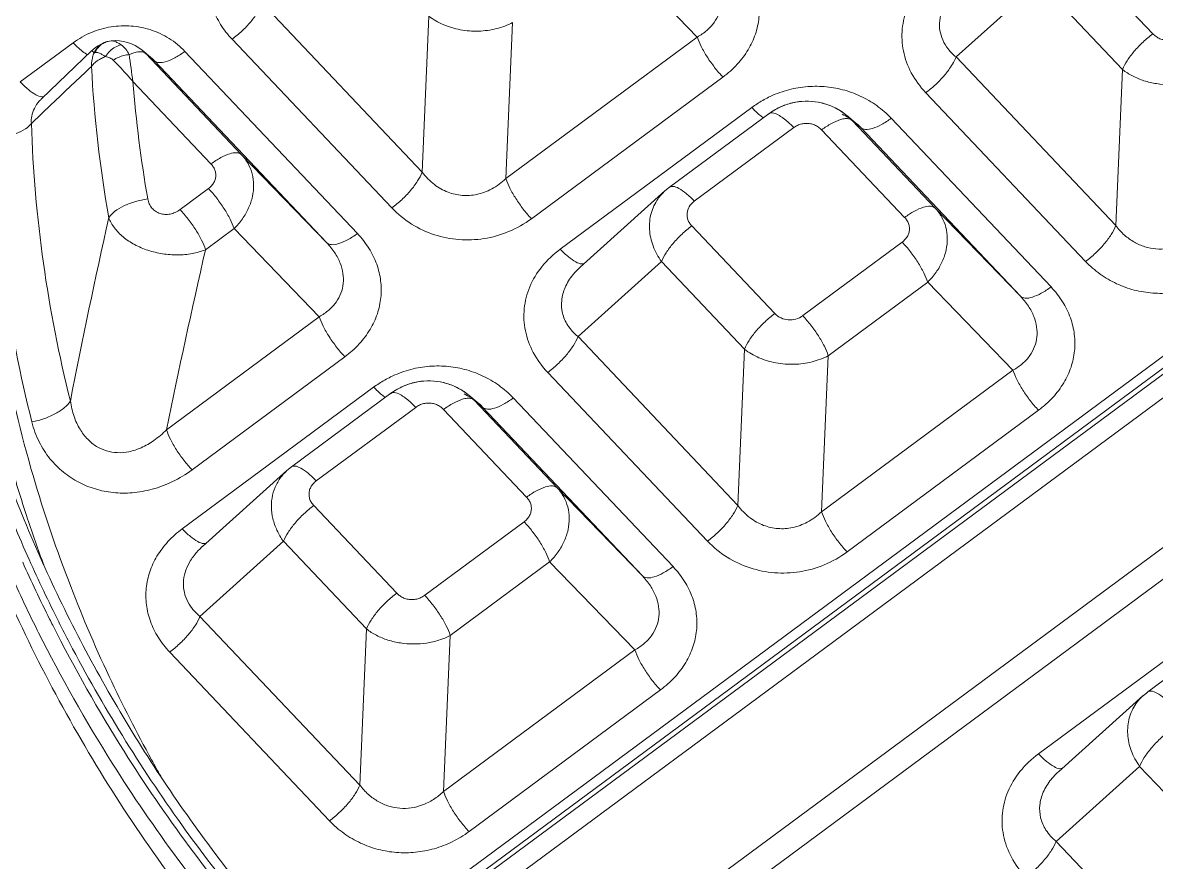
# Model space of a CAD drawing. Header units: millimetres. Extents: x 5536 to 6151, y 463 to 893.
# Drawn here: x 6020.47 to 6047.52, y 816.15 to 836.18 of the extents above; entities that cross this region are included whole.
import ezdxf

# ---------------------------------------------------------------- set-up
doc = ezdxf.new("R2010")
doc.units = ezdxf.units.MM
doc.header["$LTSCALE"] = 0.2
doc.layers.get('0').update_dxf_attribs({"lineweight": 18})

msp = doc.modelspace()

# ---------------------------------------------------------------- linework, layer by layer
for p, q in [((6034.531, 837.941), (6036.565, 835.841)), ((6045.453, 838.008), (6047.434, 835.917)), ((6044.731, 837.155), (6042.739, 835.365)), ((6046.712, 835.064), (6044.731, 837.155)), ((6030.001, 832.616), (6026.189, 836.641)), ((6030.162, 836.34), (6030.001, 832.616)), ((6058.645, 836.055), (6027.558, 813.053)), ((6058.424, 836.18), (6027.758, 813.49)), ((6032.159, 836.186), (6031.999, 832.462)), ((6029.279, 831.763), (6025.466, 835.788)), ((6027.636, 812.971), (6058.723, 835.973)), ((6036.565, 835.841), (6031.999, 832.462)), ((6020.413, 834.769), (6021.676, 835.703)), ((6022.12, 835.517), (6020.92, 834.364)), ((6022.14, 835.536), (6022.12, 835.517)), ((6022.203, 835.588), (6022.14, 835.536)), ((6022.415, 835.707), (6022.341, 835.674)), ((6022.457, 835.722), (6022.415, 835.707)), ((6022.459, 835.722), (6022.457, 835.722)), ((6022.508, 835.736), (6022.507, 835.736)), ((6023.32, 835.525), (6023.522, 835.359)), ((6024.339, 835.498), (6028.455, 831.153)), ((6058.961, 835.578), (6028.318, 812.905)), ((6025.692, 833.033), (6023.408, 835.444)), ((6023.61, 835.277), (6023.521, 835.351)), ((6027.726, 830.932), (6023.61, 835.277)), ((6042.739, 835.365), (6046.551, 831.34)), ((6046.551, 831.34), (6046.712, 835.064)), ((6024.962, 832.812), (6023.099, 834.779)), ((6037.175, 834.885), (6032.608, 831.506)), ((6045.829, 830.487), (6042.016, 834.512)), ((6020.677, 833.78), (6021.159, 834.238)), ((6037.863, 834.159), (6033.296, 830.78)), ((6038.276, 834.013), (6035.904, 832.258)), ((6040.118, 833.979), (6040.019, 834.053)), ((6040.13, 833.97), (6040.118, 833.979)), ((6040.13, 833.97), (6040.331, 833.804)), ((6045.005, 829.877), (6041.192, 833.902)), ((6038.866, 833.678), (6036.494, 831.923)), ((6041.512, 831.536), (6039.532, 833.627)), ((6042.242, 831.757), (6040.261, 833.848)), ((6040.335, 833.801), (6040.316, 833.816)), ((6040.328, 833.792), (6040.463, 833.681)), ((6044.276, 829.656), (6040.463, 833.681)), ((6025.692, 833.033), (6027.726, 830.932)), ((6035.904, 832.258), (6035.793, 832.167)), ((6024.224, 831.722), (6024.903, 832.224)), ((6035.794, 832.168), (6033.774, 830.353)), ((6058.87, 831.947), (6030.24, 810.763)), ((6042.242, 831.757), (6044.276, 829.656)), ((6025.512, 831.268), (6024.833, 830.766)), ((6025.512, 831.268), (6027.546, 829.167)), ((6059.187, 831.42), (6030.706, 810.346)), ((6036.434, 831.334), (6038.414, 829.244)), ((6039.08, 829.192), (6041.453, 830.947)), ((6035.712, 830.481), (6033.719, 828.691)), ((6035.712, 830.481), (6037.692, 828.39)), ((6039.69, 828.236), (6042.062, 829.992)), ((6042.062, 829.992), (6044.096, 827.891)), ((6023.901, 826.47), (6027.546, 829.167)), ((6033.719, 828.691), (6037.532, 824.666)), ((6028.155, 828.211), (6024.51, 825.514)), ((6037.692, 828.39), (6037.532, 824.666)), ((6039.69, 828.236), (6039.53, 824.512)), ((6032.997, 827.838), (6036.809, 823.813)), ((6039.53, 824.512), (6044.096, 827.891)), ((6024.277, 824.106), (6028.843, 827.485)), ((6031.099, 827.306), (6031, 827.379)), ((6029.257, 827.34), (6026.885, 825.584)), ((6029.257, 827.34), (6029.257, 827.34)), ((6031.111, 827.296), (6031.099, 827.306)), ((6031.111, 827.296), (6031.312, 827.13)), ((6033.222, 825.083), (6031.242, 827.174)), ((6031.315, 827.127), (6031.297, 827.142)), ((6031.309, 827.119), (6031.444, 827.007)), ((6035.986, 823.203), (6032.173, 827.228)), ((6029.847, 827.004), (6027.474, 825.249)), ((6032.493, 824.862), (6030.512, 826.953)), ((6035.256, 822.982), (6031.444, 827.007)), ((6040.139, 823.556), (6044.705, 826.935)), ((6026.774, 825.494), (6024.759, 823.683)), ((6026.885, 825.584), (6026.774, 825.494)), ((6033.222, 825.083), (6035.256, 822.982)), ((6027.414, 824.661), (6029.395, 822.57)), ((6030.061, 822.519), (6032.433, 824.274)), ((6026.692, 823.808), (6024.7, 822.017)), ((6026.692, 823.808), (6028.673, 821.717)), ((6033.042, 823.318), (6030.67, 821.563)), ((6033.042, 823.318), (6035.077, 821.217)), ((6024.7, 822.017), (6028.512, 817.992)), ((6044.704, 818.737), (6049.271, 822.115)), ((6049.684, 821.97), (6047.312, 820.215)), ((6028.673, 821.717), (6028.512, 817.992)), ((6020.817, 821.691), (6020.848, 821.627)), ((6030.67, 821.563), (6030.51, 817.838)), ((6023.977, 821.164), (6027.79, 817.139)), ((6030.51, 817.838), (6035.077, 821.217)), ((6035.686, 820.261), (6031.119, 816.883)), ((6045.182, 818.31), (6047.203, 820.126)), ((6047.119, 818.438), (6045.127, 816.648)), ((6049.1, 816.347), (6047.119, 818.438)), ((6048.94, 812.623), (6045.127, 816.648))]:
    msp.add_line(p, q)
for points in [[(6022.341, 835.674), (6022.271, 835.634), (6022.203, 835.588)], [(6022.508, 835.736), (6022.495, 835.733), (6022.478, 835.728), (6022.461, 835.723)], [(6040.019, 834.053), (6039.889, 834.132), (6039.751, 834.197), (6039.606, 834.248), (6039.457, 834.284), (6039.305, 834.305), (6039.151, 834.31), (6038.997, 834.3), (6038.846, 834.274), (6038.697, 834.232), (6038.554, 834.176), (6038.416, 834.105), (6038.276, 834.013)], [(6031, 827.379), (6030.869, 827.458), (6030.731, 827.524), (6030.587, 827.575), (6030.438, 827.611), (6030.285, 827.632), (6030.132, 827.637), (6029.978, 827.626), (6029.826, 827.6), (6029.678, 827.559), (6029.534, 827.502), (6029.397, 827.432), (6029.257, 827.34)], [(6047.312, 820.215), (6047.288, 820.196), (6047.201, 820.124)]]:
    msp.add_lwpolyline(points)
for centre, radius, start, end in [((6022.641, 835.271), 0.489, 149.554, 156.0094), ((6022.606, 835.274), 0.472, 108.3678, 123.5388), ((6022.615, 835.294), 0.455, 103.7259, 109.5222), ((6022.638, 835.199), 0.553, 95.8749, 103.6683), ((6022.684, 834.754), 1, 50.5082, 95.8851), ((6022.688, 834.758), 0.994, 43.5941, 50.5196), ((6022.953, 837.372), 2.331, 305.0016, 306.5057), ((6022.633, 836.425), 1.183, 237.167, 238.5056), ((6022.962, 835.151), 0.85, 158.4021, 162.0599), ((6022.915, 834.215), 1.252, 112.1142, 114.5962), ((6021.882, 834.594), 0.961, 54.2753, 56.7667), ((6023.448, 834.445), 1.07, 110.6506, 114.1171), ((5728.211, 794.496), 297.627, 7.7787, 7.90368), ((6022.93, 834.634), 0.936, 47.604, 51.8138), ((6022.939, 834.644), 0.923, 43.3222, 47.6086), ((6052.196, 836.743), 30.128, 183.0482, 189.9647), ((6052.421, 837.065), 29.41, 184.4578, 189.963), ((6039.397, 832.085), 2.579, 122.9786, 126.4908), ((6039.831, 836.019), 2.708, 223.3973, 225.3913), ((6039.403, 832.075), 2.591, 119.5214, 122.98), ((6039.414, 832.678), 1.453, 58.0692, 65.1893), ((6039.187, 832.826), 1.482, 51.07, 55.6319), ((6039.189, 832.829), 1.479, 43.5469, 50.493), ((6051.979, 834.8), 31.319, 181.8675, 194.1296), ((6039.438, 832.713), 1.41, 43.3748, 50.5115), ((6051.779, 834.482), 32.061, 181.8676, 194.1296), ((6191.646, 793.862), 173.267, 167.44356, 168.9217), ((6192.052, 792.226), 171.603, 167.0212, 168.48892), ((6030.384, 825.401), 2.591, 119.5214, 122.98), ((6030.377, 825.411), 2.579, 122.9786, 126.4908), ((6030.811, 829.346), 2.708, 223.3973, 225.3913), ((6030.167, 826.153), 1.482, 51.07, 55.6319), ((6030.394, 826.004), 1.453, 58.0692, 65.1893), ((6030.17, 826.155), 1.479, 43.5469, 50.493), ((6030.419, 826.039), 1.41, 43.3748, 50.5115), ((6052.791, 837.757), 35.238, 202.6043, 204.0902), ((6052.519, 834.919), 33.637, 198.3165, 200.3117), ((6025.937, 822.367), 1.767, 131.9593, 133.5252), ((6053.07, 837.883), 35.543, 204.0918, 206.7693), ((6052.914, 837.713), 35.874, 203.9501, 206.5279), ((6052.984, 837.861), 35.622, 204.1097, 206.5252), ((6053.22, 837.977), 35.885, 206.5225, 206.7848)]:
    msp.add_arc(centre, radius, start, end)
for points, knots in [([(6108.225, 835.526), (6108.412, 837.362), (6108.528, 841.226), (6107.83, 847.077), (6106.189, 852.945), (6103.658, 858.552), (6100.301, 863.77), (6096.223, 868.483), (6091.547, 872.602), (6086.445, 876.045), (6081.166, 878.748), (6075.993, 880.714), (6071.101, 882.044), (6066.49, 882.875), (6062.018, 883.313), (6057.467, 883.399), (6052.563, 883.09), (6047.091, 882.238), (6041.137, 880.651), (6037.112, 879.044), (6035.107, 878.092)], [0, 0, 0, 0, 13859.603902, 28910.102045, 44075.168964, 59427.452608, 74927.339082, 90495.704952, 106076.828688, 121577.828049, 136593.485856, 150506.594999, 163050.09114, 174607.326792, 185642.871548, 196751.141932, 208755.832404, 222488.040392, 238266.522015, 254927.820591, 254927.820591, 254927.820591, 254927.820591]), ([(6020.586, 824.348), (6020.459, 824.732), (6020.016, 826.156), (6019.385, 828.798), (6018.92, 832.388), (6018.873, 836.254), (6019.305, 840.176), (6020.182, 843.923), (6021.388, 847.305), (6022.776, 850.232), (6024.226, 852.711), (6025.675, 854.811), (6027.094, 856.605), (6028.48, 858.165), (6029.847, 859.55), (6031.225, 860.818), (6032.168, 861.608), (6032.647, 861.992)], [0, 0, 0, 0, 6123.383947, 22563.479748, 41033.162655, 60789.885477, 80933.148311, 100593.190777, 118890.54767, 135171.339305, 149547.707864, 162305.89561, 173740.713065, 184155.416095, 193862.960245, 203185.29649, 212474.711453, 212474.711453, 212474.711453, 212474.711453]), ([(6023.764, 818.203), (6023.69, 818.332), (6023.255, 819.112), (6022.471, 820.649), (6021.488, 822.965), (6020.589, 825.658), (6019.857, 828.776), (6019.412, 832.288), (6019.371, 836.063), (6019.792, 839.891), (6020.643, 843.551), (6021.813, 846.863), (6023.163, 849.737), (6024.577, 852.177), (6025.991, 854.246), (6027.378, 856.017), (6028.733, 857.556), (6030.067, 858.922), (6031.408, 860.17), (6032.325, 860.947), (6032.789, 861.324)], [0, 0, 0, 0, 2355.796814, 14105.274735, 27242.613265, 42077.718048, 58913.341542, 77767.627866, 97903.416631, 118424.970176, 138464.698432, 157147.911506, 173822.445461, 188563.172798, 201657.391999, 213399.302705, 224089.289752, 234037.377678, 243562.628101, 253016.835491, 253016.835491, 253016.835491, 253016.835491]), ([(6021.473, 852.14), (6021.116, 851.412), (6020.117, 849.188), (6018.848, 845.327), (6018.005, 840.538), (6017.865, 835.694), (6018.428, 830.876), (6019.438, 827.091), (6020.249, 824.945), (6020.506, 824.321)], [0, 0, 0, 0, 8786.871751, 26408.62962, 43893.629274, 61316.910309, 78758.36106, 96296.544193, 103616.146473, 103616.146473, 103616.146473, 103616.146473]), ([(6021.858, 808.702), (6020.934, 809.565), (6018.573, 811.955), (6015.2, 816.215), (6012.077, 821.577), (6009.8, 827.267), (6008.411, 833.179), (6007.991, 838.522), (6008.152, 841.849), (6008.282, 843.163)], [0, 0, 0, 0, 10251.725743, 27198.902604, 43890.964612, 60370.992878, 76693.070757, 92931.70103, 103639.547776, 103639.547776, 103639.547776, 103639.547776]), ([(6007.873, 841.483), (6007.675, 839.536), (6007.567, 835.605), (6008.276, 829.741), (6009.844, 824.01), (6012.244, 818.514), (6015.433, 813.345), (6019.355, 808.591), (6023.942, 804.332), (6029.117, 800.641), (6034.79, 797.578), (6040.866, 795.194), (6047.241, 793.529), (6053.808, 792.611), (6060.456, 792.455), (6067.073, 793.064), (6073.547, 794.426), (6077.718, 795.83), (6079.744, 796.65)], [0, 0, 0, 0, 13127.557086, 26271.787669, 39492.570786, 52844.310567, 66372.574552, 80107.448163, 94066.135326, 108247.986067, 122639.85449, 137213.198705, 151930.239714, 166743.337818, 181600.264062, 196445.8692, 211225.538733, 225889.094371, 225889.094371, 225889.094371, 225889.094371]), ([(6021.64, 808.474), (6020.723, 809.333), (6018.361, 811.726), (6014.981, 815.997), (6011.844, 821.386), (6009.557, 827.106), (6008.163, 833.048), (6007.784, 837.883), (6007.864, 840.689), (6007.91, 841.48)], [0, 0, 0, 0, 10588.860341, 28293.314934, 45731.233051, 62947.650269, 79999.106286, 96963.483979, 103636.363103, 103636.363103, 103636.363103, 103636.363103]), ([(6017.254, 839.999), (6017.169, 839.164), (6016.998, 836.497), (6017.243, 831.969), (6018.435, 826.545), (6020.495, 821.328), (6023.374, 816.435), (6025.783, 813.475), (6027.094, 812.082)], [0, 0, 0, 0, 7404.243578, 23557.270604, 39811.109372, 56187.716763, 72827.648475, 89704.38157, 89704.38157, 89704.38157, 89704.38157]), ([(6025.466, 835.788), (6025.364, 835.896), (6025.183, 836.127), (6024.993, 836.512), (6024.896, 836.913), (6024.891, 837.316), (6024.978, 837.711), (6025.154, 838.09), (6025.418, 838.439), (6025.643, 838.639), (6025.766, 838.73)], [0, 0, 0, 0, 15542.099856, 30293.649079, 44326.409399, 58060.854476, 71871.158496, 86119.514231, 101198.187174, 117117.400781, 117117.400781, 117117.400781, 117117.400781]), ([(6037.474, 837.827), (6037.577, 837.718), (6037.758, 837.487), (6037.948, 837.102), (6038.045, 836.702), (6038.05, 836.299), (6037.963, 835.903), (6037.786, 835.524), (6037.522, 835.175), (6037.298, 834.976), (6037.175, 834.885)], [0, 0, 0, 0, 15577.292812, 30362.244898, 44426.780481, 58192.325328, 72033.900889, 86314.520074, 101427.336603, 117382.597091, 117382.597091, 117382.597091, 117382.597091]), ([(6036.745, 837.606), (6036.815, 837.533), (6036.938, 837.381), (6037.069, 837.132), (6037.14, 836.881), (6037.147, 836.634), (6037.092, 836.398), (6036.974, 836.18), (6036.796, 835.987), (6036.647, 835.886), (6036.565, 835.841)], [0, 0, 0, 0, 17002.143071, 32639.487991, 46967.705362, 60484.435727, 73719.160164, 87254.837521, 101722.488003, 117368.487624, 117368.487624, 117368.487624, 117368.487624]), ([(6042.016, 834.512), (6041.881, 834.655), (6041.652, 834.965), (6041.457, 835.495), (6041.429, 836.039), (6041.566, 836.57), (6041.865, 837.062), (6042.152, 837.333), (6042.316, 837.453)], [0, 0, 0, 0, 15786.565718, 30490.82901, 44617.559483, 58838.347544, 73820.203786, 90105.703307, 90105.703307, 90105.703307, 90105.703307]), ([(6042.76, 836.995), (6042.735, 836.972), (6042.645, 836.882), (6042.512, 836.712), (6042.395, 836.476), (6042.339, 836.235), (6042.344, 835.995), (6042.414, 835.762), (6042.546, 835.545), (6042.669, 835.421), (6042.739, 835.365)], [0, 0, 0, 0, 6261.271513, 24012.390145, 40247.852354, 55450.880033, 70153.652268, 84981.102828, 100651.904899, 117485.932865, 117485.932865, 117485.932865, 117485.932865]), ([(6026.189, 836.641), (6026.16, 836.567), (6026.076, 836.415), (6025.91, 836.195), (6025.704, 835.979), (6025.548, 835.848), (6025.466, 835.788)], [0, 0, 0, 0, 13108.151346, 28736.462747, 45687.736843, 62572.757694, 62572.757694, 62572.757694, 62572.757694]), ([(6032.159, 836.186), (6032.038, 836.122), (6031.77, 836.023), (6031.344, 835.967), (6030.911, 836), (6030.506, 836.12), (6030.266, 836.258), (6030.162, 836.34)], [0, 0, 0, 0, 15031.359117, 30814.376302, 46722.991587, 62153.518916, 76677.832125, 76677.832125, 76677.832125, 76677.832125]), ([(6021.676, 835.703), (6021.809, 835.802), (6022.099, 835.966), (6022.573, 836.101), (6023.059, 836.121), (6023.533, 836.028), (6023.975, 835.823), (6024.228, 835.616), (6024.339, 835.498)], [0, 0, 0, 0, 15355.169424, 30462.811158, 45217.619376, 59917.991753, 74804.104985, 89808.311224, 89808.311224, 89808.311224, 89808.311224]), ([(6036.566, 835.841), (6036.59, 835.763), (6036.662, 835.6), (6036.801, 835.357), (6036.974, 835.112), (6037.106, 834.958), (6037.175, 834.885)], [0, 0, 0, 0, 13419.368999, 29248.548532, 46161.755877, 62695.509179, 62695.509179, 62695.509179, 62695.509179]), ([(6047.434, 835.917), (6047.352, 835.857), (6047.196, 835.725), (6046.99, 835.51), (6046.824, 835.29), (6046.74, 835.138), (6046.712, 835.064)], [0, 0, 0, 0, 16948.137032, 33962.968246, 49650.029398, 62807.512113, 62807.512113, 62807.512113, 62807.512113]), ([(6047.434, 835.917), (6047.457, 835.892), (6047.51, 835.847), (6047.602, 835.798), (6047.702, 835.769), (6047.807, 835.761), (6047.911, 835.775), (6048.011, 835.809), (6048.072, 835.845), (6048.1, 835.866)], [0, 0, 0, 0, 14711.754756, 29478.183911, 44309.840423, 59220.371979, 74205.295242, 89245.620473, 104296.857668, 104296.857668, 104296.857668, 104296.857668]), ([(6021.992, 835.431), (6021.95, 835.458), (6021.887, 835.505), (6021.828, 835.556), (6021.807, 835.574)], [0, 0, 0, 0, 22558.526289, 35262.379662, 35262.379662, 35262.379662, 35262.379662]), ([(6022.122, 835.51), (6022.128, 835.512), (6022.149, 835.491), (6022.161, 835.477), (6022.172, 835.464)], [0, 0, 0, 0, 9595.345443, 35264.245234, 35264.245234, 35264.245234, 35264.245234]), ([(6022.345, 835.667), (6022.315, 835.647), (6022.246, 835.589), (6022.195, 835.513), (6022.172, 835.464)], [0, 0, 0, 0, 14071.324879, 35264.446132, 35264.446132, 35264.446132, 35264.446132]), ([(6022.324, 835.643), (6022.31, 835.632), (6022.271, 835.594), (6022.238, 835.55), (6022.219, 835.519)], [0, 0, 0, 0, 11701.24191, 35264.702834, 35264.702834, 35264.702834, 35264.702834]), ([(6022.463, 835.723), (6022.446, 835.717), (6022.397, 835.696), (6022.352, 835.666), (6022.324, 835.643)], [0, 0, 0, 0, 11732.817334, 35265.262212, 35265.262212, 35265.262212, 35265.262212]), ([(6022.817, 835.651), (6022.769, 835.642), (6022.672, 835.604), (6022.544, 835.508), (6022.474, 835.422), (6022.444, 835.375)], [0, 0, 0, 0, 15177.50066, 31860.418465, 49294.845724, 49294.845724, 49294.845724, 49294.845724]), ([(6022.817, 835.651), (6022.858, 835.622), (6022.933, 835.552), (6022.989, 835.467), (6023.011, 835.422)], [0, 0, 0, 0, 17692.825255, 35268.571415, 35268.571415, 35268.571415, 35268.571415]), ([(6022.154, 835.413), (6022.143, 835.378), (6022.12, 835.289), (6022.111, 835.197), (6022.111, 835.141)], [0, 0, 0, 0, 13977.801277, 35264.316571, 35264.316571, 35264.316571, 35264.316571]), ([(6022.394, 835.353), (6022.363, 835.339), (6022.292, 835.303), (6022.193, 835.235), (6022.134, 835.173), (6022.111, 835.141)], [0, 0, 0, 0, 14141.471107, 33085.193165, 49292.750056, 49292.750056, 49292.750056, 49292.750056]), ([(6022.194, 835.47), (6022.215, 835.475), (6022.27, 835.471), (6022.341, 835.44), (6022.388, 835.412), (6022.409, 835.398)], [0, 0, 0, 0, 14061.48711, 33317.353795, 49292.84781, 49292.84781, 49292.84781, 49292.84781]), ([(6022.444, 835.375), (6022.481, 835.368), (6022.548, 835.349), (6022.607, 835.311), (6022.63, 835.289)], [0, 0, 0, 0, 19180.523853, 35266.889208, 35266.889208, 35266.889208, 35266.889208]), ([(6023.011, 835.422), (6022.968, 835.419), (6022.879, 835.404), (6022.751, 835.359), (6022.669, 835.315), (6022.63, 835.289)], [0, 0, 0, 0, 15654.150177, 32374.206722, 49297.290678, 49297.290678, 49297.290678, 49297.290678]), ([(6022.63, 835.289), (6022.679, 835.24), (6022.782, 835.135), (6022.938, 834.965), (6023.045, 834.843), (6023.099, 834.779)], [0, 0, 0, 0, 14831.736826, 31278.546997, 49297.506525, 49297.506525, 49297.506525, 49297.506525]), ([(6023.408, 835.444), (6023.384, 835.468), (6023.305, 835.499), (6023.225, 835.49), (6023.181, 835.48)], [0, 0, 0, 0, 15074.343847, 35271.306554, 35271.306554, 35271.306554, 35271.306554]), ([(6023.674, 835.24), (6023.687, 835.236), (6023.753, 835.223), (6023.893, 835.248), (6024.086, 835.33), (6024.219, 835.413), (6024.29, 835.462)], [0, 0, 0, 0, 3925.5486, 18730.092591, 38552.152926, 62556.085672, 62556.085672, 62556.085672, 62556.085672]), ([(6042.585, 835.088), (6042.617, 835.135), (6042.674, 835.224), (6042.721, 835.319), (6042.739, 835.365)], [0, 0, 0, 0, 18913.668904, 35391.798284, 35391.798284, 35391.798284, 35391.798284]), ([(6021.159, 834.238), (6021.318, 834.389), (6021.635, 834.69), (6021.953, 834.991), (6022.111, 835.141)], [0, 0, 0, 0, 17699.938528, 35261.875468, 35261.875468, 35261.875468, 35261.875468]), ([(6042.016, 834.512), (6042.09, 834.566), (6042.231, 834.683), (6042.422, 834.876), (6042.535, 835.017), (6042.585, 835.088)], [0, 0, 0, 0, 16679.798402, 33544.260841, 49465.813945, 49465.813945, 49465.813945, 49465.813945]), ([(6046.712, 835.064), (6046.785, 835.006), (6046.949, 834.902), (6047.223, 834.79), (6047.522, 834.721), (6047.832, 834.697), (6048.142, 834.72), (6048.438, 834.788), (6048.623, 834.865), (6048.709, 834.91)], [0, 0, 0, 0, 13941.65153, 28629.357231, 43844.962406, 59314.780003, 74739.554625, 89823.28952, 104294.64439, 104294.64439, 104294.64439, 104294.64439]), ([(6020.784, 834.463), (6020.722, 834.499), (6020.59, 834.592), (6020.475, 834.704), (6020.413, 834.769)], [0, 0, 0, 0, 15652.212929, 35256.516457, 35256.516457, 35256.516457, 35256.516457]), ([(6008.935, 834.441), (6009.05, 833.524), (6009.465, 830.947), (6010.612, 826.622), (6012.717, 821.52), (6015.684, 816.45), (6019.478, 811.643), (6024.035, 807.261), (6029.274, 803.427), (6035.082, 800.248), (6041.328, 797.798), (6047.887, 796.125), (6054.643, 795.255), (6061.473, 795.206), (6068.243, 795.976), (6072.655, 797.03), (6074.809, 797.687)], [0, 0, 0, 0, 6449.194997, 18202.704763, 31140.65271, 44851.238716, 59064.142531, 73742.2509, 88840.293917, 104242.039161, 119823.080497, 135540.806701, 151367.170835, 167243.23423, 183095.799595, 198810.42317, 198810.42317, 198810.42317, 198810.42317]), ([(6009.076, 834.46), (6009.324, 832.446), (6010.141, 828.432), (6012.287, 822.644), (6015.315, 817.176), (6019.164, 812.135), (6023.76, 807.615), (6029.014, 803.7), (6034.826, 800.462), (6041.086, 797.962), (6047.676, 796.246), (6054.471, 795.345), (6061.345, 795.277), (6068.017, 796.025), (6072.322, 797.034), (6074.358, 797.638)], [0, 0, 0, 0, 13318.111137, 26751.914543, 40357.154746, 54174.443117, 68227.584312, 82520.931532, 97041.802749, 111760.749273, 126634.621657, 141610.450302, 156628.202443, 171625.488965, 185564.625875, 185564.625875, 185564.625875, 185564.625875]), ([(6020.982, 834.424), (6020.964, 834.417), (6020.893, 834.409), (6020.827, 834.439), (6020.784, 834.463)], [0, 0, 0, 0, 9871.119131, 35259.082237, 35259.082237, 35259.082237, 35259.082237]), ([(6041.192, 833.902), (6041.087, 834.013), (6040.855, 834.215), (6040.461, 834.444), (6040.035, 834.597), (6039.591, 834.671), (6039.14, 834.666), (6038.69, 834.58), (6038.354, 834.452), (6038.172, 834.355), (6038.126, 834.33)], [0, 0, 0, 0, 16206.887084, 32252.049898, 48048.993682, 63790.369717, 79601.836995, 95599.738489, 111965.130539, 117441.198902, 117441.198902, 117441.198902, 117441.198902]), ([(6020.677, 833.78), (6020.671, 833.838), (6020.677, 833.963), (6020.743, 834.146), (6020.835, 834.278), (6020.901, 834.346), (6020.919, 834.363)], [0, 0, 0, 0, 16771.611521, 35436.017709, 55134.278352, 62526.467241, 62526.467241, 62526.467241, 62526.467241]), ([(6040.024, 834.05), (6039.938, 834.108), (6039.753, 834.208), (6039.452, 834.296), (6039.138, 834.32), (6038.826, 834.279), (6038.528, 834.175), (6038.347, 834.065), (6038.263, 834.002)], [0, 0, 0, 0, 14960.168407, 29923.705999, 44907.996234, 59926.451517, 74987.407324, 90082.171402, 90082.171402, 90082.171402, 90082.171402]), ([(6037.929, 834.091), (6037.97, 834.051), (6038.038, 833.988), (6038.112, 833.932), (6038.14, 833.912)], [0, 0, 0, 0, 22220.85034, 35366.019257, 35366.019257, 35366.019257, 35366.019257]), ([(6038.609, 833.91), (6038.572, 833.936), (6038.494, 833.988), (6038.384, 834.039), (6038.312, 834.03), (6038.292, 834.021)], [0, 0, 0, 0, 19352.263551, 40451.605654, 49435.661664, 49435.661664, 49435.661664, 49435.661664]), ([(6038.866, 833.678), (6038.805, 833.743), (6038.721, 833.824), (6038.63, 833.894), (6038.609, 833.91)], [0, 0, 0, 0, 27378.133719, 35370.418995, 35370.418995, 35370.418995, 35370.418995]), ([(6039.532, 833.627), (6039.607, 833.682), (6039.749, 833.776), (6039.925, 833.855), (6040.02, 833.882), (6040.041, 833.886)], [0, 0, 0, 0, 23983.135607, 43905.424726, 49447.479187, 49447.479187, 49447.479187, 49447.479187]), ([(6040.041, 833.886), (6040.076, 833.893), (6040.141, 833.9), (6040.206, 833.884), (6040.231, 833.87)], [0, 0, 0, 0, 19827.39763, 35379.451567, 35379.451567, 35379.451567, 35379.451567]), ([(6041.192, 833.902), (6041.118, 833.847), (6040.975, 833.753), (6040.767, 833.659), (6040.594, 833.62), (6040.491, 833.652), (6040.463, 833.681)], [0, 0, 0, 0, 21764.126375, 39842.868241, 53284.810768, 62747.594471, 62747.594471, 62747.594471, 62747.594471]), ([(6020.677, 833.78), (6020.639, 833.727), (6020.524, 833.63), (6020.305, 833.528), (6020.034, 833.46), (6019.837, 833.44), (6019.735, 833.438)], [0, 0, 0, 0, 11809.680945, 26646.186825, 43927.229028, 62523.418488, 62523.418488, 62523.418488, 62523.418488]), ([(6039.532, 833.627), (6039.508, 833.651), (6039.456, 833.696), (6039.364, 833.745), (6039.264, 833.775), (6039.159, 833.783), (6039.055, 833.769), (6038.955, 833.735), (6038.894, 833.699), (6038.866, 833.678)], [0, 0, 0, 0, 14692.115724, 29438.832875, 44250.690305, 59141.317486, 74106.237067, 89126.48466, 104157.629648, 104157.629648, 104157.629648, 104157.629648]), ([(6024.962, 832.812), (6025.037, 832.867), (6025.18, 832.961), (6025.388, 833.055), (6025.561, 833.093), (6025.663, 833.062), (6025.692, 833.033)], [0, 0, 0, 0, 21706.083302, 39736.778303, 53143.103761, 62580.862319, 62580.862319, 62580.862319, 62580.862319]), ([(6024.903, 832.224), (6024.93, 832.244), (6024.98, 832.289), (6025.037, 832.37), (6025.071, 832.46), (6025.08, 832.553), (6025.065, 832.647), (6025.025, 832.735), (6024.985, 832.788), (6024.962, 832.812)], [0, 0, 0, 0, 15787.507808, 30824.541887, 45286.141797, 59481.199194, 73774.229884, 88506.598488, 103907.920972, 103907.920972, 103907.920972, 103907.920972]), ([(6025.512, 831.268), (6025.586, 831.34), (6025.718, 831.495), (6025.868, 831.755), (6025.96, 832.03), (6025.99, 832.308), (6025.955, 832.578), (6025.857, 832.826), (6025.752, 832.969), (6025.692, 833.033)], [0, 0, 0, 0, 16347.877266, 32170.346188, 47380.403183, 61996.155077, 76140.120231, 90026.377384, 103921.078251, 103921.078251, 103921.078251, 103921.078251]), ([(6030.001, 832.616), (6029.973, 832.542), (6029.889, 832.39), (6029.723, 832.17), (6029.517, 831.954), (6029.361, 831.823), (6029.279, 831.763)], [0, 0, 0, 0, 13120.678931, 28763.863513, 45731.165669, 62632.039739, 62632.039739, 62632.039739, 62632.039739]), ([(6030.001, 832.616), (6030.084, 832.505), (6030.27, 832.314), (6030.603, 832.125), (6030.956, 832.045), (6031.318, 832.07), (6031.681, 832.206), (6031.897, 832.365), (6031.999, 832.462)], [0, 0, 0, 0, 16356.665973, 31035.352487, 44767.044661, 58560.711713, 73382.438212, 89959.594695, 89959.594695, 89959.594695, 89959.594695]), ([(6031.999, 832.462), (6032.024, 832.384), (6032.095, 832.221), (6032.235, 831.978), (6032.408, 831.734), (6032.539, 831.579), (6032.608, 831.506)], [0, 0, 0, 0, 13411.658555, 29231.796123, 46135.443902, 62659.963981, 62659.963981, 62659.963981, 62659.963981]), ([(6036.494, 831.923), (6036.432, 831.988), (6036.316, 832.1), (6036.146, 832.222), (6036.008, 832.287), (6035.926, 832.273), (6035.904, 832.258)], [0, 0, 0, 0, 23654.377616, 42540.286173, 55618.741675, 62703.732993, 62703.732993, 62703.732993, 62703.732993]), ([(6024.903, 832.224), (6024.972, 832.151), (6025.103, 831.996), (6025.276, 831.752), (6025.416, 831.509), (6025.487, 831.345), (6025.512, 831.268)], [0, 0, 0, 0, 16504.205697, 33387.241923, 49188.260485, 62583.833119, 62583.833119, 62583.833119, 62583.833119]), ([(6035.712, 830.481), (6035.628, 830.596), (6035.493, 830.841), (6035.405, 831.242), (6035.442, 831.636), (6035.588, 831.951), (6035.73, 832.11), (6035.793, 832.167)], [0, 0, 0, 0, 17651.149499, 34404.676877, 50424.279894, 66129.623147, 76758.63778, 76758.63778, 76758.63778, 76758.63778]), ([(6023.454, 831.976), (6023.352, 831.962), (6023.156, 831.921), (6022.889, 831.822), (6022.672, 831.696), (6022.56, 831.587), (6022.523, 831.53)], [0, 0, 0, 0, 18228.163576, 35440.952734, 50459.64352, 62559.258152, 62559.258152, 62559.258152, 62559.258152]), ([(6023.454, 831.976), (6023.461, 831.936), (6023.485, 831.858), (6023.549, 831.757), (6023.638, 831.678), (6023.745, 831.626), (6023.864, 831.603), (6023.989, 831.612), (6024.113, 831.651), (6024.188, 831.695), (6024.224, 831.722)], [0, 0, 0, 0, 14639.209327, 28819.820139, 42762.445244, 56752.704087, 71059.073021, 85866.879112, 101249.709538, 117141.066658, 117141.066658, 117141.066658, 117141.066658]), ([(6024.224, 831.722), (6024.293, 831.649), (6024.425, 831.494), (6024.598, 831.25), (6024.737, 831.007), (6024.809, 830.843), (6024.833, 830.766)], [0, 0, 0, 0, 16502.910053, 33384.566293, 49184.216934, 62578.552479, 62578.552479, 62578.552479, 62578.552479]), ([(6032.608, 831.506), (6032.44, 831.381), (6032.077, 831.176), (6031.482, 831.008), (6030.876, 830.984), (6030.285, 831.101), (6029.734, 831.357), (6029.418, 831.616), (6029.279, 831.763)], [0, 0, 0, 0, 15530.656199, 30605.306769, 45387.915112, 60081.390934, 74927.860157, 89967.635603, 89967.635603, 89967.635603, 89967.635603]), ([(6036.494, 831.923), (6036.446, 831.888), (6036.366, 831.804), (6036.309, 831.642), (6036.331, 831.473), (6036.394, 831.377), (6036.434, 831.334)], [0, 0, 0, 0, 16543.648768, 31569.818748, 46432.7261, 62708.095023, 62708.095023, 62708.095023, 62708.095023]), ([(6041.747, 831.687), (6041.815, 831.723), (6041.938, 831.779), (6042.111, 831.817), (6042.213, 831.785), (6042.242, 831.757)], [0, 0, 0, 0, 21823.285498, 38049.507937, 49472.412012, 49472.412012, 49472.412012, 49472.412012]), ([(6042.062, 829.992), (6042.136, 830.064), (6042.268, 830.219), (6042.418, 830.479), (6042.51, 830.754), (6042.54, 831.032), (6042.505, 831.302), (6042.407, 831.55), (6042.302, 831.693), (6042.242, 831.757)], [0, 0, 0, 0, 16396.554648, 32266.136497, 47521.4829, 62180.754611, 76366.834787, 90294.439606, 104230.513295, 104230.513295, 104230.513295, 104230.513295]), ([(6022.523, 831.53), (6022.555, 831.444), (6022.653, 831.273), (6022.867, 831.057), (6023.141, 830.877), (6023.459, 830.742), (6023.806, 830.659), (6024.162, 830.632), (6024.51, 830.663), (6024.731, 830.724), (6024.833, 830.766)], [0, 0, 0, 0, 12208.162947, 25560.751698, 40017.80222, 55330.09884, 71132.860121, 86998.545128, 102472.120026, 117132.625884, 117132.625884, 117132.625884, 117132.625884]), ([(6041.453, 830.947), (6041.48, 830.968), (6041.53, 831.013), (6041.587, 831.094), (6041.621, 831.183), (6041.63, 831.277), (6041.615, 831.37), (6041.575, 831.459), (6041.535, 831.512), (6041.512, 831.536)], [0, 0, 0, 0, 15834.521719, 30916.334859, 45421.000241, 59658.329359, 73993.923529, 88770.163912, 104217.350281, 104217.350281, 104217.350281, 104217.350281]), ([(6036.434, 831.334), (6036.352, 831.274), (6036.196, 831.143), (6035.99, 830.927), (6035.824, 830.707), (6035.74, 830.555), (6035.712, 830.481)], [0, 0, 0, 0, 16920.970037, 33908.447146, 49570.232241, 62706.512298, 62706.512298, 62706.512298, 62706.512298]), ([(6045.829, 830.487), (6045.911, 830.547), (6046.067, 830.678), (6046.273, 830.894), (6046.439, 831.113), (6046.523, 831.266), (6046.551, 831.34)], [0, 0, 0, 0, 16951.526549, 33969.543799, 49659.376604, 62819.133468, 62819.133468, 62819.133468, 62819.133468]), ([(6046.551, 831.34), (6046.612, 831.258), (6046.747, 831.111), (6046.983, 830.939), (6047.239, 830.827), (6047.507, 830.775), (6047.781, 830.785), (6048.053, 830.857), (6048.316, 830.99), (6048.474, 831.115), (6048.549, 831.186)], [0, 0, 0, 0, 15712.49961, 30599.141978, 44753.122797, 58579.314248, 72441.431999, 86701.430641, 101757.23497, 117628.155404, 117628.155404, 117628.155404, 117628.155404]), ([(6027.726, 830.932), (6027.795, 830.859), (6027.918, 830.707), (6028.05, 830.459), (6028.12, 830.207), (6028.128, 829.961), (6028.072, 829.725), (6027.954, 829.506), (6027.777, 829.314), (6027.627, 829.212), (6027.546, 829.167)], [0, 0, 0, 0, 16983.108388, 32602.946588, 46915.122873, 60416.720635, 73636.628194, 87157.151743, 101608.605034, 117237.088242, 117237.088242, 117237.088242, 117237.088242]), ([(6027.726, 830.932), (6027.754, 830.903), (6027.857, 830.872), (6028.03, 830.91), (6028.238, 831.004), (6028.38, 831.098), (6028.455, 831.153)], [0, 0, 0, 0, 9443.563017, 22858.125853, 40899.998739, 62619.708045, 62619.708045, 62619.708045, 62619.708045]), ([(6028.455, 831.153), (6028.558, 831.045), (6028.739, 830.814), (6028.928, 830.429), (6029.025, 830.028), (6029.03, 829.625), (6028.944, 829.229), (6028.767, 828.851), (6028.503, 828.501), (6028.278, 828.302), (6028.155, 828.211)], [0, 0, 0, 0, 15559.856333, 30328.258844, 44377.05125, 58127.187602, 71953.269557, 86217.903697, 101313.803657, 117251.204582, 117251.204582, 117251.204582, 117251.204582]), ([(6041.453, 830.947), (6041.521, 830.875), (6041.653, 830.72), (6041.826, 830.475), (6041.966, 830.233), (6042.037, 830.069), (6042.062, 829.992)], [0, 0, 0, 0, 16553.607359, 33487.179193, 49335.494585, 62771.163881, 62771.163881, 62771.163881, 62771.163881]), ([(6032.997, 827.838), (6032.862, 827.981), (6032.633, 828.291), (6032.438, 828.82), (6032.409, 829.365), (6032.547, 829.897), (6032.845, 830.388), (6033.133, 830.659), (6033.296, 830.78)], [0, 0, 0, 0, 15747.562174, 30451.42343, 44547.713332, 58760.80779, 73737.749633, 90004.928112, 90004.928112, 90004.928112, 90004.928112]), ([(6033.296, 830.78), (6033.358, 830.715), (6033.474, 830.602), (6033.644, 830.481), (6033.776, 830.419), (6033.846, 830.427), (6033.864, 830.434)], [0, 0, 0, 0, 24464.178914, 43996.363426, 57522.278226, 62682.266643, 62682.266643, 62682.266643, 62682.266643]), ([(6045.829, 830.487), (6045.934, 830.375), (6046.166, 830.174), (6046.56, 829.944), (6046.986, 829.791), (6047.43, 829.718), (6047.881, 829.723), (6048.331, 829.808), (6048.765, 829.974), (6049.033, 830.137), (6049.158, 830.23)], [0, 0, 0, 0, 14833.985924, 29519.947398, 43978.716713, 58386.62548, 72858.687992, 87501.391701, 102480.455475, 117626.77867, 117626.77867, 117626.77867, 117626.77867]), ([(6033.774, 830.353), (6033.711, 830.296), (6033.568, 830.148), (6033.401, 829.883), (6033.312, 829.564), (6033.332, 829.245), (6033.467, 828.938), (6033.625, 828.768), (6033.719, 828.691)], [0, 0, 0, 0, 12001.519014, 28787.873853, 43665.746446, 57898.642416, 72927.015795, 90017.96822, 90017.96822, 90017.96822, 90017.96822]), ([(6045.005, 829.877), (6044.93, 829.822), (6044.788, 829.728), (6044.58, 829.634), (6044.407, 829.595), (6044.304, 829.627), (6044.276, 829.656)], [0, 0, 0, 0, 21784.487612, 39880.311096, 53335.061415, 62806.909953, 62806.909953, 62806.909953, 62806.909953]), ([(6044.705, 826.935), (6044.829, 827.026), (6045.053, 827.226), (6045.317, 827.575), (6045.494, 827.954), (6045.58, 828.349), (6045.575, 828.752), (6045.478, 829.153), (6045.289, 829.538), (6045.108, 829.769), (6045.005, 829.877)], [0, 0, 0, 0, 16017.898382, 31149.23045, 45452.347407, 59316.584716, 73107.302514, 87198.379059, 102014.532591, 117607.119936, 117607.119936, 117607.119936, 117607.119936]), ([(6044.096, 827.891), (6044.178, 827.936), (6044.327, 828.038), (6044.505, 828.23), (6044.622, 828.449), (6044.677, 828.685), (6044.67, 828.931), (6044.6, 829.183), (6044.468, 829.431), (6044.345, 829.583), (6044.276, 829.656)], [0, 0, 0, 0, 15702.459808, 30190.880414, 43750.389402, 57009.086559, 70548.76863, 84901.904077, 100571.179442, 117591.546747, 117591.546747, 117591.546747, 117591.546747]), ([(6027.546, 829.167), (6027.571, 829.09), (6027.642, 828.926), (6027.782, 828.683), (6027.955, 828.439), (6028.087, 828.284), (6028.155, 828.211)], [0, 0, 0, 0, 13404.344547, 29215.801576, 46110.072731, 62625.314684, 62625.314684, 62625.314684, 62625.314684]), ([(6038.414, 829.244), (6038.333, 829.183), (6038.177, 829.052), (6037.97, 828.836), (6037.805, 828.617), (6037.721, 828.464), (6037.692, 828.39)], [0, 0, 0, 0, 16929.198501, 33925.016662, 49594.548464, 62737.328481, 62737.328481, 62737.328481, 62737.328481]), ([(6038.414, 829.244), (6038.456, 829.199), (6038.557, 829.127), (6038.735, 829.082), (6038.919, 829.1), (6039.031, 829.156), (6039.08, 829.192)], [0, 0, 0, 0, 15777.07445, 31195.865069, 46744.3212, 62744.83292, 62744.83292, 62744.83292, 62744.83292]), ([(6039.08, 829.192), (6039.149, 829.119), (6039.281, 828.965), (6039.454, 828.72), (6039.594, 828.477), (6039.665, 828.314), (6039.69, 828.236)], [0, 0, 0, 0, 16548.838203, 33477.476646, 49321.098239, 62752.710673, 62752.710673, 62752.710673, 62752.710673]), ([(6032.997, 827.838), (6033.078, 827.898), (6033.235, 828.03), (6033.441, 828.245), (6033.607, 828.465), (6033.691, 828.618), (6033.719, 828.691)], [0, 0, 0, 0, 16916.417523, 33899.324221, 49556.895567, 62689.641375, 62689.641375, 62689.641375, 62689.641375]), ([(6039.69, 828.236), (6039.568, 828.172), (6039.301, 828.074), (6038.875, 828.017), (6038.443, 828.05), (6038.038, 828.17), (6037.797, 828.308), (6037.692, 828.39)], [0, 0, 0, 0, 15077.970852, 30868.127746, 46745.02525, 62248.826595, 76817.161563, 76817.161563, 76817.161563, 76817.161563]), ([(6032.173, 827.228), (6032.068, 827.339), (6031.836, 827.541), (6031.441, 827.771), (6031.016, 827.923), (6030.572, 827.997), (6030.12, 827.992), (6029.671, 827.907), (6029.335, 827.778), (6029.152, 827.682), (6029.107, 827.656)], [0, 0, 0, 0, 16188.760087, 32215.976785, 47995.252082, 63719.021781, 79512.804327, 95492.812571, 111839.900334, 117309.843853, 117309.843853, 117309.843853, 117309.843853]), ([(6044.705, 826.935), (6044.636, 827.008), (6044.505, 827.163), (6044.332, 827.407), (6044.192, 827.65), (6044.121, 827.813), (6044.096, 827.891)], [0, 0, 0, 0, 16565.261036, 33510.568904, 49369.677215, 62814.355142, 62814.355142, 62814.355142, 62814.355142]), ([(6028.909, 827.418), (6028.951, 827.377), (6029.019, 827.315), (6029.092, 827.259), (6029.121, 827.239)], [0, 0, 0, 0, 22195.972254, 35326.42405, 35326.42405, 35326.42405, 35326.42405]), ([(6031.004, 827.376), (6030.918, 827.435), (6030.734, 827.534), (6030.432, 827.623), (6030.119, 827.647), (6029.806, 827.606), (6029.508, 827.501), (6029.327, 827.391), (6029.244, 827.328)], [0, 0, 0, 0, 14943.433682, 29890.232785, 44857.761311, 59859.416668, 74903.525005, 89981.403799, 89981.403799, 89981.403799, 89981.403799]), ([(6021.608, 827.155), (6021.571, 827.096), (6021.461, 826.981), (6021.247, 826.843), (6020.983, 826.729), (6020.789, 826.676), (6020.688, 826.656)], [0, 0, 0, 0, 12237.577912, 27340.69338, 44516.968797, 62562.479704, 62562.479704, 62562.479704, 62562.479704]), ([(6023.901, 826.47), (6023.809, 826.377), (6023.621, 826.214), (6023.317, 826.036), (6023.018, 825.937), (6022.733, 825.912), (6022.468, 825.955), (6022.224, 826.064), (6022.006, 826.24), (6021.821, 826.485), (6021.68, 826.795), (6021.626, 827.03), (6021.608, 827.155)], [0, 0, 0, 0, 18094.483044, 34129.813395, 48375.492568, 61215.638584, 73187.09192, 85088.94655, 97662.680393, 111474.526856, 126980.929554, 144448.995778, 144448.995778, 144448.995778, 144448.995778]), ([(6029.589, 827.236), (6029.553, 827.263), (6029.475, 827.315), (6029.365, 827.366), (6029.292, 827.356), (6029.273, 827.348)], [0, 0, 0, 0, 19329.635812, 40404.307417, 49377.858758, 49377.858758, 49377.858758, 49377.858758]), ([(6029.847, 827.004), (6029.785, 827.069), (6029.702, 827.15), (6029.611, 827.221), (6029.589, 827.236)], [0, 0, 0, 0, 27347.486204, 35330.824779, 35330.824779, 35330.824779, 35330.824779]), ([(6030.512, 826.953), (6030.587, 827.008), (6030.729, 827.102), (6030.905, 827.181), (6031, 827.208), (6031.021, 827.212)], [0, 0, 0, 0, 23955.101219, 43854.102769, 49389.679008, 49389.679008, 49389.679008, 49389.679008]), ([(6031.021, 827.212), (6031.057, 827.22), (6031.122, 827.226), (6031.186, 827.21), (6031.211, 827.197)], [0, 0, 0, 0, 19805.208661, 35339.858198, 35339.858198, 35339.858198, 35339.858198]), ([(6032.173, 827.228), (6032.098, 827.173), (6031.956, 827.079), (6031.747, 826.985), (6031.575, 826.947), (6031.472, 826.979), (6031.444, 827.007)], [0, 0, 0, 0, 21739.78592, 39798.30898, 53225.218376, 62677.41914, 62677.41914, 62677.41914, 62677.41914]), ([(6030.512, 826.953), (6030.489, 826.978), (6030.436, 827.023), (6030.345, 827.072), (6030.244, 827.101), (6030.14, 827.109), (6030.035, 827.096), (6029.935, 827.061), (6029.875, 827.025), (6029.847, 827.004)], [0, 0, 0, 0, 14675.334362, 29405.20777, 44200.147059, 59073.766128, 74021.592741, 89024.684169, 104038.660559, 104038.660559, 104038.660559, 104038.660559]), ([(6024.51, 825.514), (6024.364, 825.406), (6024.059, 825.221), (6023.574, 825.038), (6023.094, 824.953), (6022.634, 824.957), (6022.201, 825.043), (6021.797, 825.206), (6021.427, 825.449), (6021.103, 825.775), (6020.843, 826.181), (6020.729, 826.492), (6020.688, 826.656)], [0, 0, 0, 0, 16700.758029, 32401.099993, 47145.285327, 61026.483842, 74246.588909, 87301.92066, 100620.887964, 114452.432476, 129010.417782, 144447.748439, 144447.748439, 144447.748439, 144447.748439]), ([(6023.901, 826.47), (6023.926, 826.393), (6023.997, 826.229), (6024.137, 825.986), (6024.31, 825.742), (6024.441, 825.587), (6024.51, 825.514)], [0, 0, 0, 0, 13398.278201, 29202.576082, 46089.196848, 62596.960473, 62596.960473, 62596.960473, 62596.960473]), ([(6026.774, 825.494), (6026.737, 825.461), (6026.64, 825.361), (6026.512, 825.167), (6026.421, 824.908), (6026.393, 824.629), (6026.43, 824.343), (6026.529, 824.063), (6026.632, 823.89), (6026.692, 823.808)], [0, 0, 0, 0, 8305.08312, 23462.416832, 38686.459114, 54217.965217, 70235.704819, 86830.499424, 103980.846449, 103980.846449, 103980.846449, 103980.846449]), ([(6027.474, 825.249), (6027.413, 825.314), (6027.297, 825.427), (6027.126, 825.548), (6026.988, 825.613), (6026.907, 825.599), (6026.885, 825.584)], [0, 0, 0, 0, 23627.907564, 42492.682153, 55556.502423, 62633.565405, 62633.565405, 62633.565405, 62633.565405]), ([(6027.474, 825.249), (6027.447, 825.229), (6027.397, 825.184), (6027.34, 825.103), (6027.306, 825.013), (6027.297, 824.92), (6027.312, 824.826), (6027.351, 824.737), (6027.392, 824.685), (6027.414, 824.661)], [0, 0, 0, 0, 15801.427323, 30851.719241, 45326.069617, 59533.642504, 73839.275049, 88584.632856, 103999.534343, 103999.534343, 103999.534343, 103999.534343]), ([(6032.493, 824.862), (6032.568, 824.917), (6032.71, 825.011), (6032.918, 825.105), (6033.091, 825.144), (6033.194, 825.112), (6033.222, 825.083)], [0, 0, 0, 0, 21746.722608, 39811.175649, 53242.601152, 62698.029588, 62698.029588, 62698.029588, 62698.029588]), ([(6033.042, 823.318), (6033.116, 823.39), (6033.249, 823.545), (6033.399, 823.806), (6033.491, 824.081), (6033.52, 824.359), (6033.485, 824.628), (6033.387, 824.876), (6033.282, 825.019), (6033.222, 825.083)], [0, 0, 0, 0, 16377.847188, 32229.322823, 47467.263813, 62109.810192, 76279.704928, 90191.419207, 104111.592689, 104111.592689, 104111.592689, 104111.592689]), ([(6032.433, 824.274), (6032.461, 824.294), (6032.51, 824.339), (6032.567, 824.42), (6032.601, 824.51), (6032.611, 824.603), (6032.595, 824.697), (6032.556, 824.786), (6032.516, 824.838), (6032.493, 824.862)], [0, 0, 0, 0, 15816.451891, 30881.054181, 45369.167307, 59590.249275, 73909.484143, 88668.862373, 104098.420925, 104098.420925, 104098.420925, 104098.420925]), ([(6027.414, 824.661), (6027.333, 824.6), (6027.177, 824.469), (6026.97, 824.254), (6026.805, 824.034), (6026.721, 823.881), (6026.692, 823.808)], [0, 0, 0, 0, 16902.038616, 33870.5099, 49514.772364, 62636.355365, 62636.355365, 62636.355365, 62636.355365]), ([(6036.809, 823.813), (6036.891, 823.873), (6037.047, 824.005), (6037.254, 824.22), (6037.419, 824.44), (6037.503, 824.593), (6037.532, 824.666)], [0, 0, 0, 0, 16932.59848, 33931.613422, 49603.92696, 62748.989645, 62748.989645, 62748.989645, 62748.989645]), ([(6037.532, 824.666), (6037.615, 824.556), (6037.8, 824.364), (6038.134, 824.175), (6038.487, 824.095), (6038.849, 824.12), (6039.211, 824.256), (6039.428, 824.416), (6039.53, 824.512)], [0, 0, 0, 0, 16385.858288, 31100.337468, 44861.180021, 58669.066308, 73518.84834, 90127.92863, 90127.92863, 90127.92863, 90127.92863]), ([(6040.139, 823.556), (6040.07, 823.629), (6039.938, 823.784), (6039.765, 824.028), (6039.626, 824.271), (6039.554, 824.435), (6039.53, 824.512)], [0, 0, 0, 0, 16555.73147, 33491.421384, 49341.642496, 62778.849731, 62778.849731, 62778.849731, 62778.849731]), ([(6020.506, 824.321), (6021.067, 822.958), (6022.371, 820.286), (6024.723, 816.68), (6026.526, 814.502), (6027.425, 813.522)], [0, 0, 0, 0, 16917.801433, 34040.748584, 49317.94424, 49317.94424, 49317.94424, 49317.94424]), ([(6032.433, 824.274), (6032.502, 824.201), (6032.634, 824.046), (6032.807, 823.802), (6032.946, 823.559), (6033.018, 823.395), (6033.042, 823.318)], [0, 0, 0, 0, 16535.108933, 33449.757745, 49280.362864, 62701.017993, 62701.017993, 62701.017993, 62701.017993]), ([(6024.277, 824.106), (6024.154, 824.015), (6023.929, 823.816), (6023.665, 823.466), (6023.489, 823.088), (6023.402, 822.692), (6023.407, 822.289), (6023.504, 821.888), (6023.694, 821.504), (6023.875, 821.273), (6023.977, 821.164)], [0, 0, 0, 0, 15962.430247, 31041.364257, 45294.951169, 59111.178224, 72854.140352, 86896.421128, 101661.268027, 117199.860039, 117199.860039, 117199.860039, 117199.860039]), ([(6024.277, 824.106), (6024.338, 824.041), (6024.455, 823.929), (6024.625, 823.807), (6024.757, 823.746), (6024.827, 823.754), (6024.844, 823.76)], [0, 0, 0, 0, 24436.797842, 43947.12132, 57457.897487, 62612.110691, 62612.110691, 62612.110691, 62612.110691]), ([(6024.721, 823.648), (6024.697, 823.625), (6024.607, 823.535), (6024.474, 823.365), (6024.356, 823.129), (6024.3, 822.888), (6024.306, 822.647), (6024.375, 822.414), (6024.507, 822.197), (6024.631, 822.074), (6024.7, 822.017)], [0, 0, 0, 0, 6247.272665, 23958.703636, 40157.866864, 55326.903863, 69996.80388, 84791.103469, 100426.869017, 117223.259739, 117223.259739, 117223.259739, 117223.259739]), ([(6040.139, 823.556), (6039.971, 823.432), (6039.607, 823.226), (6039.013, 823.058), (6038.407, 823.034), (6037.815, 823.151), (6037.265, 823.407), (6036.949, 823.666), (6036.809, 823.813)], [0, 0, 0, 0, 15560.33322, 30658.235907, 45464.014376, 60186.236803, 75064.004546, 90135.994179, 90135.994179, 90135.994179, 90135.994179]), ([(6035.986, 823.203), (6035.911, 823.148), (6035.768, 823.054), (6035.56, 822.96), (6035.387, 822.922), (6035.285, 822.954), (6035.256, 822.982)], [0, 0, 0, 0, 21760.161113, 39835.777193, 53275.50274, 62736.774161, 62736.774161, 62736.774161, 62736.774161]), ([(6035.686, 820.261), (6035.809, 820.353), (6036.034, 820.552), (6036.298, 820.901), (6036.474, 821.28), (6036.561, 821.676), (6036.556, 822.079), (6036.459, 822.479), (6036.269, 822.864), (6036.088, 823.095), (6035.986, 823.203)], [0, 0, 0, 0, 16000.023867, 31114.470747, 45401.626727, 59250.392811, 73025.721424, 87101.073611, 101900.693666, 117475.881104, 117475.881104, 117475.881104, 117475.881104]), ([(6035.077, 821.217), (6035.158, 821.262), (6035.307, 821.364), (6035.485, 821.557), (6035.603, 821.775), (6035.658, 822.011), (6035.651, 822.258), (6035.58, 822.509), (6035.448, 822.757), (6035.326, 822.909), (6035.256, 822.982)], [0, 0, 0, 0, 15684.933629, 30157.183085, 43701.557738, 56945.456294, 70470.026156, 84807.141452, 100458.927677, 117460.297827, 117460.297827, 117460.297827, 117460.297827]), ([(6029.395, 822.57), (6029.313, 822.51), (6029.157, 822.378), (6028.951, 822.163), (6028.785, 821.943), (6028.701, 821.79), (6028.673, 821.717)], [0, 0, 0, 0, 16910.272728, 33887.090631, 49539.104887, 62667.192104, 62667.192104, 62667.192104, 62667.192104]), ([(6029.395, 822.57), (6029.419, 822.545), (6029.471, 822.5), (6029.563, 822.451), (6029.663, 822.422), (6029.768, 822.414), (6029.872, 822.427), (6029.972, 822.462), (6030.033, 822.498), (6030.061, 822.519)], [0, 0, 0, 0, 14678.19914, 29410.947986, 44208.775388, 59085.297943, 74036.042528, 89042.062716, 104058.969991, 104058.969991, 104058.969991, 104058.969991]), ([(6030.061, 822.519), (6030.13, 822.446), (6030.262, 822.291), (6030.434, 822.047), (6030.574, 821.804), (6030.645, 821.64), (6030.67, 821.563)], [0, 0, 0, 0, 16530.342946, 33440.061673, 49265.976179, 62682.577226, 62682.577226, 62682.577226, 62682.577226]), ([(6023.977, 821.164), (6024.059, 821.225), (6024.215, 821.356), (6024.421, 821.571), (6024.587, 821.791), (6024.671, 821.944), (6024.7, 822.017)], [0, 0, 0, 0, 16897.491727, 33861.39825, 49501.452185, 62619.505312, 62619.505312, 62619.505312, 62619.505312]), ([(6021.185, 821.806), (6021.704, 820.777), (6023.178, 818.177), (6025.257, 815.368), (6026.804, 813.629), (6027.14, 813.266)], [0, 0, 0, 0, 16333.44893, 42311.742116, 49333.006364, 49333.006364, 49333.006364, 49333.006364]), ([(6021.336, 821.874), (6021.418, 821.711), (6022.279, 820.037), (6024.106, 817.08), (6026.188, 814.533), (6027.26, 813.372)], [0, 0, 0, 0, 2605.883858, 26816.521108, 49328.126017, 49328.126017, 49328.126017, 49328.126017]), ([(6028.673, 821.717), (6028.746, 821.659), (6028.91, 821.555), (6029.185, 821.443), (6029.483, 821.374), (6029.794, 821.35), (6030.103, 821.373), (6030.399, 821.441), (6030.584, 821.517), (6030.67, 821.563)], [0, 0, 0, 0, 13909.855668, 28564.064023, 43744.967915, 59179.504455, 74569.100743, 89618.435098, 104056.786045, 104056.786045, 104056.786045, 104056.786045]), ([(6020.848, 821.627), (6021.383, 820.562), (6022.88, 817.913), (6025.066, 814.958), (6026.717, 813.121), (6027.144, 812.668)], [0, 0, 0, 0, 16059.25215, 40937.403116, 49330.817875, 49330.817875, 49330.817875, 49330.817875]), ([(6035.686, 820.261), (6035.617, 820.334), (6035.485, 820.489), (6035.313, 820.733), (6035.173, 820.976), (6035.102, 821.14), (6035.077, 821.217)], [0, 0, 0, 0, 16546.770205, 33473.163016, 49314.568736, 62744.23916, 62744.23916, 62744.23916, 62744.23916]), ([(6047.119, 818.438), (6047.036, 818.553), (6046.901, 818.799), (6046.813, 819.2), (6046.85, 819.594), (6046.996, 819.908), (6047.138, 820.067), (6047.201, 820.124)], [0, 0, 0, 0, 17709.30687, 34560.645707, 50587.070361, 66286.07188, 76969.878559, 76969.878559, 76969.878559, 76969.878559]), ([(6047.902, 819.88), (6047.84, 819.945), (6047.724, 820.057), (6047.553, 820.179), (6047.416, 820.243), (6047.334, 820.23), (6047.312, 820.215)], [0, 0, 0, 0, 23721.391499, 42660.716252, 55776.167173, 62881.328735, 62881.328735, 62881.328735, 62881.328735]), ([(6047.842, 819.291), (6047.76, 819.231), (6047.604, 819.1), (6047.398, 818.884), (6047.232, 818.664), (6047.148, 818.512), (6047.119, 818.438)], [0, 0, 0, 0, 16968.796646, 34004.344561, 49710.528741, 62884.134619, 62884.134619, 62884.134619, 62884.134619]), ([(6044.405, 815.795), (6044.269, 815.938), (6044.04, 816.248), (6043.846, 816.778), (6043.817, 817.322), (6043.955, 817.853), (6044.253, 818.345), (6044.541, 818.616), (6044.704, 818.737)], [0, 0, 0, 0, 15792.413201, 30544.620216, 44686.439253, 58928.121702, 73937.093927, 90260.106216, 90260.106216, 90260.106216, 90260.106216]), ([(6044.704, 818.737), (6044.766, 818.672), (6044.882, 818.559), (6045.052, 818.438), (6045.184, 818.376), (6045.254, 818.384), (6045.272, 818.391)], [0, 0, 0, 0, 24533.302227, 44120.862165, 57685.214904, 62859.891454, 62859.891454, 62859.891454, 62859.891454]), ([(6045.182, 818.31), (6045.119, 818.253), (6044.976, 818.105), (6044.809, 817.84), (6044.72, 817.521), (6044.74, 817.202), (6044.875, 816.895), (6045.033, 816.725), (6045.127, 816.648)], [0, 0, 0, 0, 12033.211401, 28867.163467, 43769.060962, 58047.106061, 73132.186119, 90273.134358, 90273.134358, 90273.134358, 90273.134358]), ([(6027.79, 817.139), (6027.872, 817.2), (6028.028, 817.331), (6028.234, 817.547), (6028.4, 817.766), (6028.484, 817.919), (6028.512, 817.992)], [0, 0, 0, 0, 16913.683183, 33893.708628, 49548.514734, 62678.893151, 62678.893151, 62678.893151, 62678.893151]), ([(6028.512, 817.992), (6028.574, 817.911), (6028.708, 817.763), (6028.944, 817.592), (6029.2, 817.48), (6029.468, 817.428), (6029.742, 817.438), (6030.015, 817.51), (6030.277, 817.643), (6030.436, 817.768), (6030.51, 817.838)], [0, 0, 0, 0, 15677.439154, 30530.863866, 44653.261872, 58448.601932, 72279.788117, 86507.967384, 101530.176589, 117365.683078, 117365.683078, 117365.683078, 117365.683078]), ([(6031.119, 816.883), (6031.05, 816.955), (6030.919, 817.11), (6030.746, 817.355), (6030.606, 817.598), (6030.535, 817.761), (6030.51, 817.838)], [0, 0, 0, 0, 16537.247148, 33454.028515, 49286.553001, 62708.757724, 62708.757724, 62708.757724, 62708.757724]), ([(6027.79, 817.139), (6027.895, 817.028), (6028.127, 816.827), (6028.521, 816.597), (6028.947, 816.444), (6029.391, 816.37), (6029.843, 816.376), (6030.292, 816.461), (6030.726, 816.627), (6030.994, 816.79), (6031.119, 816.883)], [0, 0, 0, 0, 14800.88975, 29454.085305, 43880.595594, 58256.358809, 72696.132636, 87306.166941, 102251.810857, 117364.341021, 117364.341021, 117364.341021, 117364.341021]), ([(6044.405, 815.795), (6044.486, 815.855), (6044.643, 815.987), (6044.849, 816.202), (6045.015, 816.422), (6045.098, 816.574), (6045.127, 816.648)], [0, 0, 0, 0, 16964.531221, 33995.608366, 49697.477796, 62867.315791, 62867.315791, 62867.315791, 62867.315791])]:
    msp.add_open_spline(points, degree=3, knots=knots)
for points in [[(6021.807, 835.574), (6021.761, 835.615), (6021.718, 835.659), (6021.676, 835.703)], [(6022.582, 835.749), (6022.599, 835.751), (6022.616, 835.748), (6022.633, 835.745)], [(6022.633, 835.745), (6022.663, 835.738), (6022.691, 835.726), (6022.718, 835.713)], [(6022.718, 835.713), (6022.752, 835.695), (6022.785, 835.674), (6022.817, 835.651)], [(6022.172, 835.464), (6022.18, 835.466), (6022.187, 835.468), (6022.194, 835.47)], [(6023.181, 835.48), (6023.143, 835.471), (6023.107, 835.46), (6023.071, 835.447)], [(6023.61, 835.277), (6023.627, 835.26), (6023.65, 835.248), (6023.674, 835.24)], [(6038.292, 834.021), (6038.287, 834.019), (6038.281, 834.016), (6038.277, 834.013)], [(6040.231, 833.87), (6040.242, 833.864), (6040.252, 833.857), (6040.261, 833.848)], [(6041.512, 831.536), (6041.587, 831.591), (6041.665, 831.642), (6041.747, 831.687)], [(6029.273, 827.348), (6029.267, 827.346), (6029.262, 827.343), (6029.257, 827.339)], [(6031.211, 827.197), (6031.222, 827.19), (6031.233, 827.183), (6031.242, 827.174)]]:
    msp.add_open_spline(points, degree=3)

doc.saveas('drawing.dxf')
